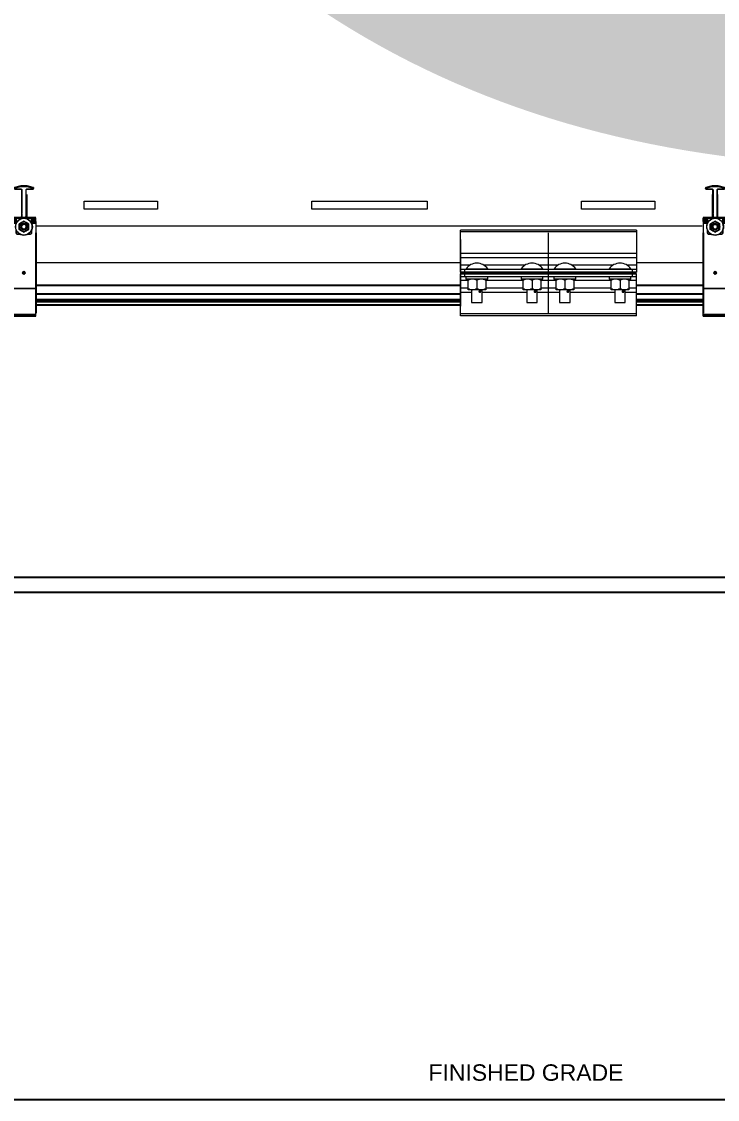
# Model space of a CAD drawing. Header units: feet. Extents: x -17 to 453, y -41 to 31.
# Drawn here: x 67.081 to 69.492, y -8.192 to -4.458 of the extents above; entities that cross this region are included whole.
import ezdxf
from ezdxf.enums import TextEntityAlignment as Align

# ---------------------------------------------------------------- set-up
doc = ezdxf.new("R2018")
doc.units = ezdxf.units.FT
doc.header["$MEASUREMENT"] = 0
for name, color, linetype in [('ATI CENTER SUPPORT', 7, 'Continuous'), ('ATI_EARTH', 34, 'Continuous'), ('DC FEEEDERS', 1, 'Continuous'), ('DC STRING CABLES', 30, 'Continuous'), ('G-ANNO-TEXT', 1, 'Continuous')]:
    doc.layers.add(name, color=color, linetype=linetype)
doc.styles.add('NEI-A', font='arial.ttf')
doc.styles.get("Standard").update_dxf_attribs({"font": 'arial.ttf'})

# ---------------------------------------------------------------- blocks, each defined once
blk = doc.blocks.new('CLAMP')
at = {"color": 3, "linetype": 'Continuous', "lineweight": 15}
for p, q in [((-0.0048, 0.1326), (-0.0142, 0.1302)), ((-0.0048, 0.1315), (-0.0142, 0.129)), ((-0.0048, 0.1326), (-0.0048, 0.1315)), ((0.0048, 0.1326), (-0.0048, 0.1326)), ((0.0048, 0.1315), (-0.0048, 0.1315)), ((0.0048, 0.1326), (0.0048, 0.1315)), ((0.0142, 0.1302), (0.0048, 0.1326)), ((0.0142, 0.129), (0.0048, 0.1315)), ((-0.0144, 0.1299), (-0.0144, 0.1287)), ((-0.0142, 0.1302), (-0.0142, 0.129)), ((-0.0131, 0.1275), (-0.004, 0.1275)), ((-0.0032, 0.1267), (-0.0032, 0.091)), ((0.0032, 0.1242), (0.0032, 0.1267)), ((0.0032, 0.091), (0.0032, 0.1242)), ((0.004, 0.1275), (0.0131, 0.1275)), ((0.0142, 0.1302), (0.0142, 0.129)), ((0.0144, 0.1299), (0.0144, 0.1287)), ((-0.0182, 0.0808), (-0.0182, 0.0839)), ((-0.0117, 0.0828), (-0.0117, 0.0821)), ((-0.0117, 0.0821), (-0.0117, 0.0755)), ((-0.0072, 0.0839), (-0.0102, 0.0837)), ((-0.0102, 0.0839), (-0.0102, 0.0837)), ((-0.0035, 0.0851), (-0.0049, 0.0851)), ((-0.0035, 0.0851), (-0.0049, 0.0851)), ((-0.0049, 0.0848), (-0.0041, 0.0848)), ((-0.0041, 0.0841), (-0.0049, 0.084)), ((-0.0041, 0.0848), (-0.0041, 0.0841)), ((-0.0032, 0.0921), (-0.0037, 0.0916)), ((-0.0037, 0.0916), (-0.0037, 0.0905)), ((-0.0037, 0.0916), (-0.0037, 0.0916)), ((-0.0032, 0.091), (-0.0037, 0.0905)), ((-0.0037, 0.0905), (-0.0032, 0.09)), ((-0.0032, 0.09), (-0.0032, 0.0851)), ((0.0032, 0.0921), (0.0037, 0.0916)), ((0.0032, 0.091), (0.0037, 0.0905)), ((0.0037, 0.0905), (0.0032, 0.09)), ((0.0032, 0.0839), (0.0032, 0.09)), ((0.0037, 0.0916), (0.0037, 0.0905)), ((0.0037, 0.0916), (0.0037, 0.0916)), ((0.0102, 0.0837), (0.0072, 0.0839)), ((0.0102, 0.0839), (0.0102, 0.0837)), ((0.0117, 0.0828), (0.0117, 0.0821)), ((0.0117, 0.0755), (0.0117, 0.0821)), ((0.0182, 0.0808), (0.0182, 0.0839)), ((-0.0182, 0.0782), (-0.0182, 0.0808)), ((-0.0182, 0.0808), (-0.0117, 0.0808)), ((-0.0182, 0.0782), (-0.0182, 0.0778)), ((-0.0182, 0.0782), (-0.0117, 0.0782)), ((-0.0182, 0.0778), (-0.0182, 0.0758)), ((-0.0117, 0.0778), (-0.0182, 0.0778)), ((-0.0182, 0.0758), (-0.0182, -0.0236)), ((-0.0117, 0.0758), (-0.0182, 0.0758)), ((-0.0036, 0.0766), (-0.0072, 0.0745)), ((-0.0072, 0.0704), (-0.0072, 0.0745)), ((-0.0072, 0.0662), (-0.0072, 0.0704)), ((-0.0072, 0.0662), (-0.0036, 0.0642)), ((0, 0.0787), (-0.0036, 0.0766)), ((0.0036, 0.0766), (0, 0.0787)), ((0.0072, 0.0745), (0.0036, 0.0766)), ((0.0036, 0.0642), (0.0072, 0.0662)), ((0.0072, 0.0704), (0.0072, 0.0745)), ((0.0072, 0.0662), (0.0072, 0.0704)), ((0.0117, 0.0808), (0.0182, 0.0808)), ((0.0117, 0.0782), (0.0182, 0.0782)), ((0.0182, 0.0778), (0.0117, 0.0778)), ((0.0182, 0.0758), (0.0117, 0.0758)), ((0.0182, 0.0782), (0.0182, 0.0808)), ((0.0182, 0.0782), (0.0182, 0.0778)), ((0.0182, 0.0778), (0.0182, 0.0758)), ((0.0182, 0.0758), (0.0182, -0.0236)), ((-0.0117, 0.0652), (-0.0117, 0.0605)), ((-0.0101, 0.0589), (-0.0056, 0.0589)), ((-0.0036, 0.0642), (0, 0.0621)), ((0, 0.0621), (0.0036, 0.0642)), ((0.0056, 0.0589), (0.0101, 0.0589)), ((0.0117, 0.0605), (0.0117, 0.0652)), ((0.0182, -0.0236), (-0.0182, -0.0236)), ((-0.0182, -0.0633), (-0.0182, -0.0236)), ((0.0182, -0.0633), (0.0182, -0.0236)), ((0.0182, -0.0633), (-0.0182, -0.0633)), ((-0.0182, -0.0657), (-0.0182, -0.0633)), ((0.0182, -0.0657), (0.0182, -0.0633)), ((0.0182, -0.0657), (-0.0182, -0.0657))]:
    blk.add_line(p, q, dxfattribs=at)
at = {"color": 3}
for p, q in [((-0.0182, 0.0839), (0.0182, 0.0839)), ((-0.0182, 0.0612), (-0.0182, -0.0612))]:
    blk.add_line(p, q, dxfattribs=at)
at = {"color": 3, "linetype": 'Continuous', "lineweight": 15}
for radius in [0.0128, 0.0048, 0.0036]:
    blk.add_circle((0, 0.0704), radius, dxfattribs=at)
at = {"color": 3}
blk.add_circle((0, 0), 0.00147, dxfattribs=at)
at = {"color": 3, "linetype": 'Continuous', "lineweight": 15}
for centre, radius, start, end in [((-0.0141, 0.1299), 0.0003, 104.672, 179.9818), ((-0.0141, 0.1287), 0.0003, 104.672, 179.9818), ((-0.0131, 0.1287), 0.00128, 180.0273, 270.0273), ((-0.004, 0.1267), 0.000799, 0.0273, 90.0273), ((0.004, 0.1267), 0.000799, 89.9727, 179.9727), ((0.0131, 0.1287), 0.00128, 269.9727, 359.9727), ((0.0141, 0.1299), 0.0003, 0.0182, 75.328), ((0.0141, 0.1287), 0.0003, 0.0182, 75.328), ((-0.0103, 0.0829), 0.00139, 133.1103, 183.5333), ((-0.0101, 0.0821), 0.0016, 93.3224, 179.9748), ((-0.0042, 0.0851), 0.00101, 273.3224, 359.9748), ((0.0101, 0.0821), 0.0016, 0.0252, 86.6776), ((0.0102, 0.0828), 0.00154, 359.0792, 44.4283), ((0, 0.0704), 0.00719, 120, 180), ((0, 0.0704), 0.00719, 180, 240), ((0, 0.0704), 0.00719, 60, 120), ((0, 0.0704), 0.00719, 0, 60), ((0, 0.0704), 0.00719, 300, 0), ((-0.0101, 0.0605), 0.0016, 180.0273, 270.0273), ((0, 0.0704), 0.00719, 240, 300), ((0.0101, 0.0605), 0.0016, 269.9727, 359.9727)]:
    blk.add_arc(centre, radius, start, end, dxfattribs=at)
blk.add_ellipse((-0.0042, 0.0859), major_axis=(0, 0.00107), ratio=0.942202, start_param=3.200091, end_param=4.712389, dxfattribs=at)
blk = doc.blocks.new('*U53')
at = {"color": 1}
blk.add_line((-0.5005, 0.0354), (-0.5005, 0), dxfattribs=at)
at = {"color": 2}
for p, q in [((-0.5, 0.0354), (-0.5, 0)), ((0.545, 0.0354), (0.545, 0))]:
    blk.add_line(p, q, dxfattribs=at)
at = {"color": 1, "extrusion": (1, 0, 0), "const_width": 1.9558, "elevation": -0.5005}
blk.add_lwpolyline([(0, 0), (0.0354, 0)], dxfattribs=at)
at = {"color": 2, "extrusion": (1, 0, 0), "const_width": 1.9558, "elevation": -0.5005}
blk.add_lwpolyline([(0, 0), (0.0354, 0)], dxfattribs=at)
at = {"color": 1, "extrusion": (0, -1, 0), "const_width": 1.9558, "elevation": -0.0354}
blk.add_lwpolyline([(-0.5, 0), (0.545, 0)], dxfattribs=at)
at = {"color": 2, "extrusion": (-1, 0, 0), "const_width": 1.9558, "elevation": -0.5455}
blk.add_lwpolyline([(0, 0), (-0.0354, 0)], dxfattribs=at)
at = {"color": 1, "extrusion": (0, 1, 0), "const_width": 1.9558}
blk.add_lwpolyline([(0.5, 0), (-0.545, 0)], dxfattribs=at)
blk.add_blockref('CLAMP', (-0.5037, -0.0839))
at = {"xscale": -1}
blk.add_blockref('CLAMP', (0.5487, -0.0839), dxfattribs=at)
blk = doc.blocks.new('DETAIL_TITLE')
at = {"style": 'NEI-A', "flags": 8}
blk.add_attdef('#', text='', height=0.2, dxfattribs=at).set_placement((0.5922, -0.5109), align=Align.MIDDLE_CENTER)
at = {"lineweight": 30, "style": '', "flags": 104}
blk.add_attdef('DETAIL_TITLE', text='', height=0.2, dxfattribs=at).set_placement((0.9099, -0.5251), align=Align.BOTTOM_LEFT)
at = {"style": 'NEI-A'}
for tag, p in [('SCALE:', (0.9386, -0.7379)), ('1"_=_', (1.5474, -0.7379))]:
    blk.add_attdef(tag, text='', height=0.1, dxfattribs=at).set_placement(p, align=Align.BOTTOM_LEFT)

msp = doc.modelspace()

# ---------------------------------------------------------------- linework, layer by layer
at = {"color": 1}
msp.add_line((69.49159, -5.05703), (69.49159, -5.13747), dxfattribs=at)
at = {"color": 2, "extrusion": (-1, 0, -1.22465e-16), "const_width": 4.44955, "elevation": -67.08185}
msp.add_lwpolyline([(5.13747, 0), (5.05703, 0)], dxfattribs=at)
at = {"color": 1, "extrusion": (1, 0, 1.22465e-16), "const_width": 4.44955, "elevation": 69.49159}
msp.add_lwpolyline([(-5.13747, 0), (-5.05703, 0)], dxfattribs=at)
at = {"color": 2, "extrusion": (1, 0, 1.22465e-16), "const_width": 4.44955, "elevation": 69.49159}
msp.add_lwpolyline([(-5.13747, 0), (-5.05703, 0)], dxfattribs=at)
at = {"layer": 'ATI CENTER SUPPORT', "color": 8, "linetype": 'Continuous', "lineweight": 15}
for p, q in [((67.13105, -5.16539), (69.43957, -5.16539)), ((68.60185, -5.32565, -0.00016), (68.60185, -5.17983, -0.00016)), ((69.21149, -5.17983, -0.00016), (68.60185, -5.17983, -0.00016)), ((69.21149, -5.18607, -0.00016), (68.60185, -5.18607, -0.00016)), ((69.21149, -5.17983, -0.00016), (69.21149, -5.32565, -0.00016)), ((69.21149, -5.26095, -0.00016), (68.60185, -5.26095, -0.00016)), ((67.13105, -5.29203), (68.60185, -5.29203)), ((69.21149, -5.27603, -0.00016), (68.60185, -5.27603, -0.00016)), ((68.6337, -5.30196, -0.00016), (68.60185, -5.30196, -0.00016)), ((68.82478, -5.30196, -0.00016), (68.68373, -5.30196, -0.00016)), ((68.93852, -5.30196, -0.00016), (68.87482, -5.30196, -0.00016)), ((69.12961, -5.30196, -0.00016), (68.98856, -5.30196, -0.00016)), ((69.21149, -5.30196, -0.00016), (69.17964, -5.30196, -0.00016)), ((69.21149, -5.29203), (69.4428, -5.29203)), ((68.60185, -5.31531, -0.00016), (69.21149, -5.31531, -0.00016)), ((69.21149, -5.32565, -0.00016), (68.60185, -5.32565, -0.00016)), ((68.60185, -5.32837, 0.14851), (69.21149, -5.32837, 0.14851)), ((68.60185, -5.33106, -0.00016), (69.21149, -5.33106, -0.00016)), ((68.60185, -5.47688, -0.00016), (68.60185, -5.33106, -0.00016)), ((68.6155, -5.31531, -0.00016), (68.6155, -5.32565, -0.00016)), ((68.6155, -5.33106, -0.00016), (68.6155, -5.3414, -0.00016)), ((68.62116, -5.3139, -0.00016), (68.62116, -5.31531, -0.00016)), ((68.62116, -5.3139, -0.00016), (68.69627, -5.3139, -0.00016)), ((68.64052, -5.3296, -0.00016), (68.64052, -5.32565, -0.00016)), ((68.64456, -5.32565, -0.00016), (68.64456, -5.3296, -0.00016)), ((68.64724, -5.33106, -0.00016), (68.64456, -5.3296, -0.00016)), ((68.67287, -5.3296, -0.00016), (68.67021, -5.33106, -0.00016)), ((68.67287, -5.3296, -0.00016), (68.67287, -5.32565, -0.00016)), ((68.67692, -5.32565, -0.00016), (68.67692, -5.3296, -0.00016)), ((68.69627, -5.31531, -0.00016), (68.69627, -5.3139, -0.00016)), ((68.81224, -5.3139, -0.00016), (68.81224, -5.31531, -0.00016)), ((68.81224, -5.3139, -0.00016), (68.88736, -5.3139, -0.00016)), ((68.8316, -5.3296, -0.00016), (68.8316, -5.32565, -0.00016)), ((68.83564, -5.32565, -0.00016), (68.83564, -5.3296, -0.00016)), ((68.83832, -5.33106, -0.00016), (68.83564, -5.3296, -0.00016)), ((68.86396, -5.3296, -0.00016), (68.86129, -5.33106, -0.00016)), ((68.86396, -5.3296, -0.00016), (68.86396, -5.32565, -0.00016)), ((68.868, -5.32565, -0.00016), (68.868, -5.3296, -0.00016)), ((68.88736, -5.31531, -0.00016), (68.88736, -5.3139, -0.00016)), ((68.92598, -5.3139, -0.00016), (68.92598, -5.31531, -0.00016)), ((68.92598, -5.3139, -0.00016), (69.0011, -5.3139, -0.00016)), ((68.94534, -5.3296, -0.00016), (68.94534, -5.32565, -0.00016)), ((68.94938, -5.32565, -0.00016), (68.94938, -5.3296, -0.00016)), ((68.94938, -5.3296, -0.00016), (68.95205, -5.33106, -0.00016)), ((68.95206, -5.33106, -0.00016), (68.94938, -5.3296, -0.00016)), ((68.97502, -5.33106, -0.00016), (68.9777, -5.3296, -0.00016)), ((68.9777, -5.3296, -0.00016), (68.97503, -5.33106, -0.00016)), ((68.9777, -5.3296, -0.00016), (68.9777, -5.32565, -0.00016)), ((68.98174, -5.32565, -0.00016), (68.98174, -5.33106, -0.00016)), ((69.0011, -5.31531, -0.00016), (69.0011, -5.3139, -0.00016)), ((69.11707, -5.3139, -0.00016), (69.11707, -5.31531, -0.00016)), ((69.11707, -5.3139, -0.00016), (69.19218, -5.3139, -0.00016)), ((69.13642, -5.3296, -0.00016), (69.13642, -5.32565, -0.00016)), ((69.14047, -5.32565, -0.00016), (69.14047, -5.3296, -0.00016)), ((69.14314, -5.33106, -0.00016), (69.14047, -5.3296, -0.00016)), ((69.14047, -5.3296, -0.00016), (69.14313, -5.33106, -0.00016)), ((69.1661, -5.33106, -0.00016), (69.16878, -5.3296, -0.00016)), ((69.16878, -5.3296, -0.00016), (69.16611, -5.33106, -0.00016)), ((69.16878, -5.3296, -0.00016), (69.16878, -5.32565, -0.00016)), ((69.17282, -5.32565, -0.00016), (69.17282, -5.33106, -0.00016)), ((69.19218, -5.31531, -0.00016), (69.19218, -5.3139, -0.00016)), ((69.19784, -5.32565, -0.00016), (69.19784, -5.31531, -0.00016)), ((69.19784, -5.3414, -0.00016), (69.19784, -5.33106, -0.00016)), ((69.21149, -5.47688, -0.00016), (69.21149, -5.33106, -0.00016)), ((69.21149, -5.3414, -0.00016), (68.60185, -5.3414, -0.00016)), ((68.62804, -5.35475, -0.00016), (68.60185, -5.35475, -0.00016)), ((68.62079, -5.3414, -0.00016), (68.62079, -5.35007, -0.00016)), ((68.69665, -5.35007, -0.00016), (68.62079, -5.35007, -0.00016)), ((68.62804, -5.38652, -0.00016), (68.62804, -5.35007, -0.00016)), ((68.65872, -5.3544, -0.00016), (68.65872, -5.38219, -0.00016)), ((68.6894, -5.35007, -0.00016), (68.6894, -5.38652, -0.00016)), ((68.81912, -5.35475, -0.00016), (68.6894, -5.35475, -0.00016)), ((68.69665, -5.35007, -0.00016), (68.69665, -5.3414, -0.00016)), ((68.81187, -5.3414, -0.00016), (68.81187, -5.35007, -0.00016)), ((68.88773, -5.35007, -0.00016), (68.81187, -5.35007, -0.00016)), ((68.81912, -5.38652, -0.00016), (68.81912, -5.35007, -0.00016)), ((68.8498, -5.3544, -0.00016), (68.8498, -5.38219, -0.00016)), ((68.88048, -5.35007, -0.00016), (68.88048, -5.38652, -0.00016)), ((68.93286, -5.35475, -0.00016), (68.88048, -5.35475, -0.00016)), ((68.88773, -5.35007, -0.00016), (68.88773, -5.3414, -0.00016)), ((68.92561, -5.3414, -0.00016), (68.92561, -5.35007, -0.00016)), ((69.00147, -5.35007, -0.00016), (68.92561, -5.35007, -0.00016)), ((68.93286, -5.38652, -0.00016), (68.93286, -5.35007, -0.00016)), ((68.96354, -5.3544, -0.00016), (68.96354, -5.38219, -0.00016)), ((68.99422, -5.35007, -0.00016), (68.99422, -5.38652, -0.00016)), ((69.12394, -5.35475, -0.00016), (68.99422, -5.35475, -0.00016)), ((69.00147, -5.35007, -0.00016), (69.00147, -5.3414, -0.00016)), ((69.11669, -5.3414, -0.00016), (69.11669, -5.35007, -0.00016)), ((69.19256, -5.35007, -0.00016), (69.11669, -5.35007, -0.00016)), ((69.12394, -5.38652, -0.00016), (69.12394, -5.35007, -0.00016)), ((69.15462, -5.3544, -0.00016), (69.15462, -5.38219, -0.00016)), ((69.1853, -5.35007, -0.00016), (69.1853, -5.38652, -0.00016)), ((69.21149, -5.35475, -0.00016), (69.1853, -5.35475, -0.00016)), ((69.19256, -5.35007, -0.00016), (69.19256, -5.3414, -0.00016)), ((68.62804, -5.38068, -0.00016), (68.60185, -5.38068, -0.00016)), ((68.64066, -5.39575, -0.00016), (68.60185, -5.39575, -0.00016)), ((68.6894, -5.38652, -0.00016), (68.62804, -5.38652, -0.00016)), ((68.64066, -5.38652, -0.00016), (68.64066, -5.43087, -0.00016)), ((68.66801, -5.3957, -0.00016), (68.66624, -5.39375, -0.00016)), ((68.67102, -5.3957, -0.00016), (68.66801, -5.3957, -0.00016)), ((68.67677, -5.43087, -0.00016), (68.67677, -5.38652, -0.00016)), ((68.83174, -5.39575, -0.00016), (68.67677, -5.39575, -0.00016)), ((68.81912, -5.38068, -0.00016), (68.6894, -5.38068, -0.00016)), ((68.88048, -5.38652, -0.00016), (68.81912, -5.38652, -0.00016)), ((68.83174, -5.38652, -0.00016), (68.83174, -5.43087, -0.00016)), ((68.8591, -5.3957, -0.00016), (68.85733, -5.39375, -0.00016)), ((68.8621, -5.3957, -0.00016), (68.8591, -5.3957, -0.00016)), ((68.86786, -5.43087, -0.00016), (68.86786, -5.38652, -0.00016)), ((68.94548, -5.39575, -0.00016), (68.86786, -5.39575, -0.00016)), ((68.93286, -5.38068, -0.00016), (68.88048, -5.38068, -0.00016)), ((68.99422, -5.38652, -0.00016), (68.93286, -5.38652, -0.00016)), ((68.94548, -5.38652, -0.00016), (68.94548, -5.43087, -0.00016)), ((68.97284, -5.3957, -0.00016), (68.97107, -5.39375, -0.00016)), ((68.97584, -5.3957, -0.00016), (68.97284, -5.3957, -0.00016)), ((68.9816, -5.43087, -0.00016), (68.9816, -5.38652, -0.00016)), ((69.13657, -5.39575, -0.00016), (68.9816, -5.39575, -0.00016)), ((69.12394, -5.38068, -0.00016), (68.99422, -5.38068, -0.00016)), ((69.1853, -5.38652, -0.00016), (69.12394, -5.38652, -0.00016)), ((69.13657, -5.38652, -0.00016), (69.13657, -5.43087, -0.00016)), ((69.16392, -5.3957, -0.00016), (69.16215, -5.39375, -0.00016)), ((69.16692, -5.3957, -0.00016), (69.16392, -5.3957, -0.00016)), ((69.17268, -5.43087, -0.00016), (69.17268, -5.38652, -0.00016)), ((69.21149, -5.39575, -0.00016), (69.17268, -5.39575, -0.00016)), ((69.21149, -5.38068, -0.00016), (69.1853, -5.38068, -0.00016)), ((68.64066, -5.43087, -0.00016), (68.67677, -5.43087, -0.00016)), ((68.83174, -5.43087, -0.00016), (68.86786, -5.43087, -0.00016)), ((68.94548, -5.43087, -0.00016), (68.9816, -5.43087, -0.00016)), ((69.13657, -5.43087, -0.00016), (69.17268, -5.43087, -0.00016)), ((69.21149, -5.47063, -0.00016), (68.60185, -5.47063, -0.00016)), ((69.21149, -5.47688, -0.00016), (68.60185, -5.47688, -0.00016))]:
    msp.add_line(p, q, dxfattribs=at)
at = {"layer": 'ATI CENTER SUPPORT', "color": 8, "linetype": 'Continuous', "lineweight": 15, "extrusion": (1, 0, 0)}
for p, q in [((68.90667, -5.4676), (68.90667, -5.18913)), ((68.60185, -5.21279), (68.60185, -5.44394)), ((68.60185, -5.32837, 0.14851), (68.60185, -5.32837, -0.33334))]:
    msp.add_line(p, q, dxfattribs=at)
at = {"layer": 'ATI CENTER SUPPORT', "color": 8, "linetype": 'Continuous', "lineweight": 15, "extrusion": (0, 0, -1)}
msp.add_line((68.60185, -5.32837, -0.14851), (69.21149, -5.32837, -0.14851), dxfattribs=at)
at = {"layer": 'ATI CENTER SUPPORT', "color": 8, "linetype": 'Continuous', "lineweight": 15, "extrusion": (-1, 0, 0)}
for p, q in [((68.90667, -5.32837), (68.90667, -5.32835, 0.27432)), ((68.90667, -5.32837, 0.27432), (68.90667, -5.32835, -0.00016)), ((69.21149, -5.32837, -0.14851), (69.21149, -5.32837, 0.14851))]:
    msp.add_line(p, q, dxfattribs=at)
at = {"layer": 'ATI CENTER SUPPORT', "color": 8, "linetype": 'Continuous', "lineweight": 15}
for points in [[(67.29821, -5.07978), (67.55256, -5.07978), (67.55256, -5.10746), (67.29821, -5.10746)], [(68.0872, -5.07978), (68.48624, -5.07978), (68.48624, -5.10746), (68.0872, -5.10746)], [(69.02088, -5.07978), (69.27523, -5.07978), (69.27523, -5.10746), (69.02088, -5.10746)]]:
    msp.add_lwpolyline(points, close=True, dxfattribs=at)
at = {"layer": 'ATI CENTER SUPPORT', "color": 8, "linetype": 'Continuous', "lineweight": 15, "elevation": -0.00016, "flags": 128}
for points in [[(68.64456, -5.3296), (68.64338, -5.32899), (68.64221, -5.32864), (68.64137, -5.32862), (68.64085, -5.32884), (68.64056, -5.32926), (68.64052, -5.3296)], [(68.67692, -5.3296), (68.67674, -5.32899), (68.67616, -5.32864), (68.67536, -5.32862), (68.67448, -5.32884), (68.67349, -5.32926), (68.67287, -5.3296)], [(68.83564, -5.3296), (68.83446, -5.32899), (68.83329, -5.32864), (68.83246, -5.32862), (68.83193, -5.32884), (68.83165, -5.32926), (68.8316, -5.3296)], [(68.868, -5.3296), (68.86782, -5.32899), (68.86725, -5.32864), (68.86644, -5.32862), (68.86556, -5.32884), (68.86458, -5.32926), (68.86396, -5.3296)], [(68.94534, -5.3296), (68.94552, -5.32899), (68.94609, -5.32864), (68.9469, -5.32862), (68.94778, -5.32884), (68.94876, -5.32926), (68.94938, -5.3296)], [(68.94938, -5.3296), (68.9482, -5.32899), (68.94703, -5.32864), (68.9462, -5.32862), (68.94567, -5.32884), (68.94539, -5.32926), (68.94534, -5.3296)], [(68.9777, -5.3296), (68.97888, -5.32899), (68.98005, -5.32864), (68.98089, -5.32862), (68.98141, -5.32884), (68.98169, -5.32926), (68.98174, -5.3296)], [(68.98174, -5.3296), (68.98156, -5.32899), (68.98099, -5.32864), (68.98018, -5.32862), (68.9793, -5.32884), (68.97832, -5.32926), (68.9777, -5.3296)], [(69.13642, -5.3296), (69.1366, -5.32899), (69.13718, -5.32864), (69.13798, -5.32862), (69.13886, -5.32884), (69.13985, -5.32926), (69.14047, -5.3296)], [(69.14047, -5.3296), (69.13929, -5.32899), (69.13812, -5.32864), (69.13728, -5.32862), (69.13675, -5.32884), (69.13647, -5.32926), (69.13642, -5.3296)], [(69.16878, -5.3296), (69.16996, -5.32899), (69.17113, -5.32864), (69.17197, -5.32862), (69.17249, -5.32884), (69.17278, -5.32926), (69.17282, -5.3296)], [(69.17282, -5.3296), (69.17265, -5.32899), (69.17207, -5.32864), (69.17127, -5.32862), (69.17038, -5.32884), (69.1694, -5.32926), (69.16878, -5.3296)]]:
    msp.add_lwpolyline(points, dxfattribs=at)
at = {"layer": 'ATI CENTER SUPPORT', "color": 8, "linetype": 'Continuous', "lineweight": 15}
for centre, radius, start, end in [((68.65872, -5.34079, -0.00016), 0.04619, 35.60762, 144.39238), ((68.8498, -5.34079, -0.00016), 0.04619, 35.60762, 144.39238), ((68.96354, -5.34079, -0.00016), 0.04619, 35.60762, 144.39238), ((69.15462, -5.34079, -0.00016), 0.04619, 35.60762, 144.39238), ((68.64394, -5.38137, -0.00016), 0.03131, 91.02642, 120.52205), ((68.64218, -5.38361, -0.00016), 0.03356, 60.48832, 87.9632), ((68.67522, -5.3835, -0.00016), 0.03345, 91.98948, 119.55899), ((68.67326, -5.38221, -0.00016), 0.03215, 59.87257, 88.57895), ((68.83502, -5.38137, -0.00016), 0.03131, 91.02642, 120.52205), ((68.83327, -5.38361, -0.00016), 0.03356, 60.48832, 87.9632), ((68.8663, -5.3835, -0.00016), 0.03345, 91.98948, 119.55899), ((68.86434, -5.38221, -0.00016), 0.03215, 59.87257, 88.57895), ((68.94876, -5.38137, -0.00016), 0.03131, 91.02642, 120.52205), ((68.94701, -5.38361, -0.00016), 0.03356, 60.48832, 87.9632), ((68.98004, -5.3835, -0.00016), 0.03345, 91.98948, 119.55899), ((68.97808, -5.38221, -0.00016), 0.03215, 59.87257, 88.57895), ((69.13984, -5.38137, -0.00016), 0.03131, 91.02642, 120.52205), ((69.13809, -5.38361, -0.00016), 0.03356, 60.48832, 87.9632), ((69.17113, -5.3835, -0.00016), 0.03345, 91.98948, 119.55899), ((69.16917, -5.38221, -0.00016), 0.03215, 59.87257, 88.57895), ((68.64394, -5.35522, -0.00016), 0.03131, 239.47795, 268.97358), ((68.64218, -5.35298, -0.00016), 0.03356, 272.0368, 299.51168), ((68.67522, -5.35309, -0.00016), 0.03345, 240.44101, 268.01052), ((68.65872, -5.38726, -0.00016), 0.00994, 319.23661, 4.23761), ((68.65363, -5.38713, -0.00016), 0.01675, 329.22727, 2.08866), ((68.65663, -5.38713, -0.00016), 0.01675, 329.22727, 2.08866), ((68.67326, -5.35438, -0.00016), 0.03215, 271.42105, 300.12743), ((68.83502, -5.35522, -0.00016), 0.03131, 239.47795, 268.97358), ((68.83327, -5.35298, -0.00016), 0.03356, 272.0368, 299.51168), ((68.8663, -5.35309, -0.00016), 0.03345, 240.44101, 268.01052), ((68.8498, -5.38726, -0.00016), 0.00994, 319.23661, 4.23761), ((68.84471, -5.38713, -0.00016), 0.01675, 329.22727, 2.08866), ((68.84771, -5.38713, -0.00016), 0.01675, 329.22727, 2.08866), ((68.86434, -5.35438, -0.00016), 0.03215, 271.42105, 300.12743), ((68.94876, -5.35522, -0.00016), 0.03131, 239.47795, 268.97358), ((68.94701, -5.35298, -0.00016), 0.03356, 272.0368, 299.51168), ((68.98004, -5.35309, -0.00016), 0.03345, 240.44101, 268.01052), ((68.96354, -5.38726, -0.00016), 0.00994, 319.23661, 4.23761), ((68.95845, -5.38713, -0.00016), 0.01675, 329.22727, 2.08866), ((68.96145, -5.38713, -0.00016), 0.01675, 329.22727, 2.08866), ((68.97808, -5.35438, -0.00016), 0.03215, 271.42105, 300.12743), ((69.13984, -5.35522, -0.00016), 0.03131, 239.47795, 268.97358), ((69.13809, -5.35298, -0.00016), 0.03356, 272.0368, 299.51168), ((69.17113, -5.35309, -0.00016), 0.03345, 240.44101, 268.01052), ((69.15462, -5.38726, -0.00016), 0.00994, 319.23661, 4.23761), ((69.14953, -5.38713, -0.00016), 0.01675, 329.22727, 2.08866), ((69.15253, -5.38713, -0.00016), 0.01675, 329.22727, 2.08866), ((69.16917, -5.35438, -0.00016), 0.03215, 271.42105, 300.12743)]:
    msp.add_arc(centre, radius, start, end, dxfattribs=at)
at = {"layer": 'ATI_EARTH', "color": 7}
msp.add_lwpolyline([(66.76685, -8.19176), (88.3762, -8.19176)], dxfattribs=at)
at = {"layer": 'DC FEEEDERS'}
for points in [[(68.60185, -5.37217), (67.13064, -5.37217)], [(69.4428, -5.37217), (69.21149, -5.37217)], [(68.60185, -5.42819), (67.13064, -5.42819)], [(69.4428, -5.42819), (69.21149, -5.42819)]]:
    msp.add_lwpolyline(points, dxfattribs=at)
at = {"layer": 'DC STRING CABLES', "flags": 128}
for points in [[(67.13064, -5.40114), (68.60185, -5.40114)], [(69.21149, -5.40114), (69.4428, -5.40114)], [(67.13064, -5.42005), (68.60185, -5.42005)], [(67.13064, -5.43896), (68.60185, -5.43896)], [(69.21149, -5.42005), (69.4428, -5.42005)], [(69.21149, -5.43896), (69.4428, -5.43896)]]:
    msp.add_lwpolyline(points, dxfattribs=at)

# ---------------------------------------------------------------- block references
at = {"yscale": 2.275051939133412, "zscale": 2.275051939133412}
for p, xscale in [((67.08916, -5.32837), -2.275051939133412), ((69.48428, -5.32837), 2.275051939133412)]:
    msp.add_blockref('CLAMP', p, dxfattribs=dict(at, xscale=xscale))
at = {"layer": 'ATI CENTER SUPPORT', "color": 8, "linetype": 'Continuous', "lineweight": 15, "xscale": 2.275051939133412, "yscale": 2.275051939133412, "zscale": 2.275051939133412}
msp.add_blockref('*U53', (68.23553, -5.13747), dxfattribs=at)
at = {"layer": 'G-ANNO-TEXT'}
ref = msp.add_blockref('DETAIL_TITLE', (56.68533, 3.02609), dxfattribs=at)
lines = msp.add_mtext('{\\LMOTOR SUPPORT POST/END OF TRACKER GROUNDING (ABOVE GROUND)}', dxfattribs={"layer": '0', "insert": (57.59522, 2.80095), "char_height": 7.6528868, "attachment_point": 1})
ref.add_attrib('DETAIL_TITLE', '', (57.59522, 2.80095)).embed_mtext(lines)
ref = msp.add_blockref('DETAIL_TITLE', (67.50593, 3.02609), dxfattribs=at)
lines = msp.add_mtext('{\\LMOTOR SUPPORT POST/END OF TRACKER GROUNDING (ABOVE GROUND)}', dxfattribs={"layer": '0', "insert": (68.41583, 2.80095), "char_height": 7.6528868, "attachment_point": 1})
ref.add_attrib('DETAIL_TITLE', '', (68.41583, 2.80095)).embed_mtext(lines)
ref = msp.add_blockref('DETAIL_TITLE', (45.86472, 2.97376), dxfattribs=at)
lines = msp.add_mtext('{\\LMOTOR SUPPORT POST/END OF TRACKER GROUNDING (ABOVE GROUND)}', dxfattribs={"layer": '0', "insert": (46.77461, 2.74862), "char_height": 7.6528868, "attachment_point": 1})
ref.add_attrib('DETAIL_TITLE', '', (46.77461, 2.74862)).embed_mtext(lines)

# ---------------------------------------------------------------- texts
at = {"layer": 'G-ANNO-TEXT', "insert": (68.49098, -8.07018), "char_height": 0.0568763, "width": 0.6717556, "attachment_point": 1, "style": 'NEI-A', "bg_fill": 3, "box_fill_scale": 1.5, "bg_fill_color": 256, "bg_fill_transparency": 0}
msp.add_mtext('\\pxql,t3.00005;FINISHED GRADE', dxfattribs=at)

doc.saveas('drawing.dxf')
